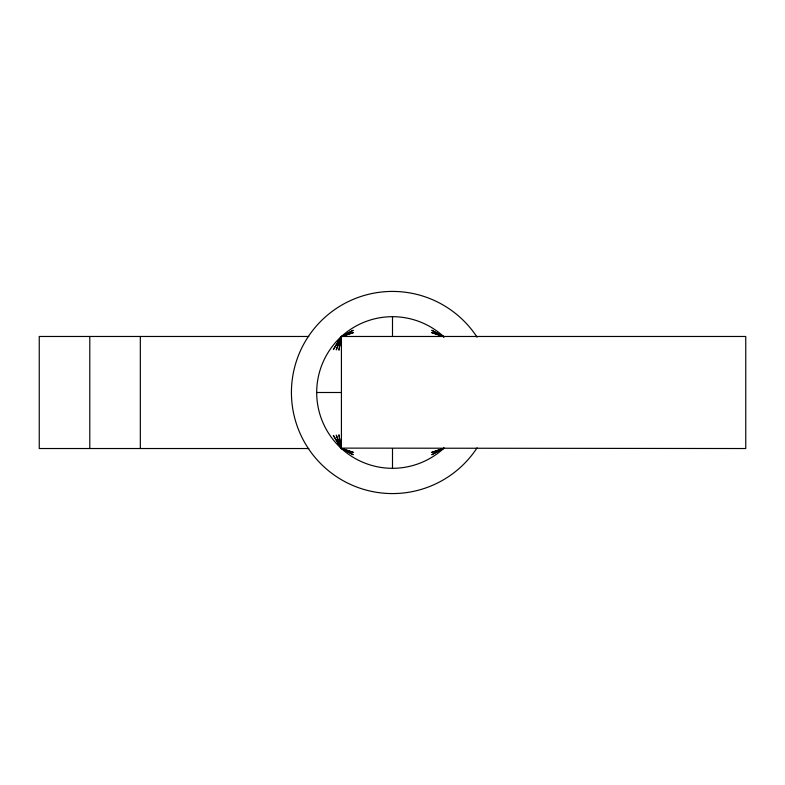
<?xml version="1.0" encoding="UTF-8"?>
<svg xmlns="http://www.w3.org/2000/svg" width="785" height="785" viewBox="0 0 785 785"><rect width="100%" height="100%" fill="white"/><g stroke="black" fill="none" stroke-linecap="round" stroke-linejoin="round"><path stroke-width="1.18" d="M341.21 336.677L333.37 349.58L341.063 336.814L353.211 330.279L341.132 336.745L353.564 332.497L341.21 336.677L336.265 349.904L341.279 336.608L338.934 350.198L341.426 336.471L745.75 336.471L745.75 448.529L340.984 448.117M340.984 336.883L341.426 336.471L341.426 448.529M443.574 448.529L444.016 448.117A75.811 75.811 0 0 1 338.217 445.419A75.811 75.811 0 0 1 338.217 339.581A75.811 75.811 0 0 1 444.016 336.883L443.574 336.471M443.937 448.186L431.789 454.721L443.868 448.255L431.436 452.503L443.79 448.323M308.799 336.471L39.25 336.471L39.25 448.529L308.799 448.529M316.689 392.5L341.426 392.5M443.721 336.608L431.436 332.497L443.79 336.677L431.789 330.279L443.937 336.814M341.279 448.392L353.564 452.503L341.21 448.323L336.265 435.096L341.132 448.255L333.37 435.42L341.063 448.186L353.211 454.721L341.21 448.323L338.934 434.802L341.357 448.461M392.5 316.689L392.5 336.471M392.5 448.529L392.5 468.311M140.329 336.471L140.329 448.529M89.794 336.471L89.794 448.529M477.103 447.813A101.079 101.079 0 0 1 326.109 468.714A101.079 101.079 0 0 1 326.109 316.286A101.079 101.079 0 0 1 477.103 337.187"/></g></svg>
